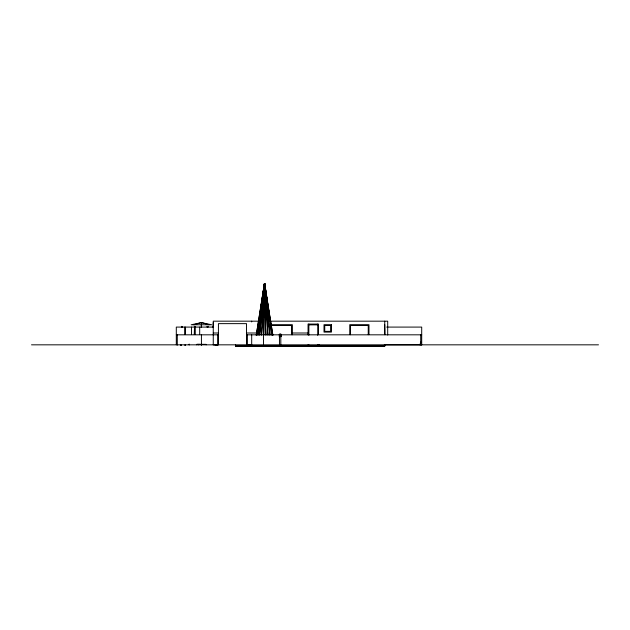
<?xml version="1.0" encoding="UTF-8"?>
<svg xmlns="http://www.w3.org/2000/svg" width="630" height="630" viewBox="0 0 630 630"><rect width="100%" height="100%" fill="white"/><g stroke="black" fill="none" stroke-linecap="round" stroke-linejoin="round"><path stroke-width="0.94" d="M281.193 334.979L281.193 335.349M281.193 336.562L281.193 335.924M281.193 335.105L281.193 335.475M272.806 335.105L264.718 283.571L269.837 335.105L264.639 283.571L263.71 335.105L264.521 283.571L263.324 292.32L264.427 283.571L272.892 335.255M264.474 285.516L264.561 283.571L264.71 285.516M264.167 288.43L264.482 283.571L258.087 335.105L264.427 283.571L256.229 335.255M264.395 285.516L264.521 283.571L263.97 288.43M279.287 334.853L279.31 334.601A0.953 0.953 0 0 1 281.153 334.491L281.153 336.625L279.287 336.625L279.287 334.735M262.175 301.069L262.426 299.124L262.19 301.069M256.938 335.105L264.427 283.571L256.315 335.105M258.347 324.411L258.639 322.466M258.922 320.52L259.221 318.575M259.505 316.63L264.427 283.571M198.993 344.319L197.962 344.421M419.982 344.83L420.714 342.09M181.471 327.088L181.716 326.348L182.456 327.088M194.284 334.561L194.528 326.348L195.268 326.6L195.268 334.561M207.097 327.088L207.341 326.348L208.081 327.088M193.796 324.773L201.34 322.615L211.696 324.773L191.158 324.773L201.427 322.615M184.905 345.035L185.417 344.893M184.968 345.272L185.488 345.13M421.305 344.854L421.706 344.83L421.706 327.088L386.67 327.088M215.027 344.909L217.689 344.909L217.689 334.821M258.544 321.174L213.255 321.174L213.255 344.909L218.397 344.909L218.429 323.639L246.519 323.639L246.519 346.429M270.183 321.174L387.702 321.174L387.702 335.034M213.255 322.654L213.066 327.206M270.435 324.702L292.344 324.702L292.344 334.75M384.741 324.702L384.93 334.727M308.857 324.867L317.725 324.867M271.278 325.442L291.603 325.442L291.603 334.727M181.471 326.6L182.456 326.6M194.284 326.6L195.268 326.6M207.097 326.6L208.081 326.6M213.594 327.088L176.298 327.088L176.298 344.83M213.255 333.002L218.429 333.002M246.519 333.002L257.056 333.002M292.344 333.002L308.054 333.002M176.298 334.821L218.397 334.821M421.706 334.821L246.629 334.821L246.629 344.909L251.693 344.909M31.5 344.83L598.5 344.83M384.308 344.854L421.706 344.854M235.549 345.618L384.741 345.618M235.549 345.799L384.741 345.799M235.549 345.894L384.741 345.894M180.715 344.933L181.243 345.075M180.684 345.13L181.212 345.272M209.058 324.773L201.513 322.615L201.545 327.474M197.639 344.264L197.662 344.374A0.803 0.512 0 0 0 199.237 344.248M265.096 288.43L264.671 283.571L272.365 335.105M265.269 288.43L264.695 283.571L267.805 304.959M268.096 306.904L268.372 308.85M268.663 310.795L268.931 312.74M269.364 315.661L269.64 317.599M264.695 283.571L271.325 335.105M265.537 290.375L265.876 293.296M266.136 295.242L266.372 297.179M264.6 283.571L265.892 335.105L264.561 283.571L267.97 335.105L264.639 283.571L264.592 285.516M420.714 334.821L420.714 344.83M384.741 321.174L384.741 334.42M384.741 344.83L384.741 346.429L235.549 346.429L235.549 344.83M368.975 334.38L368.975 324.702L349.752 324.702L349.752 334.38M368.235 334.727L368.235 325.442L350.493 325.442L350.493 334.727M319.308 344.83L319.308 346.429M318.528 334.451L318.528 324.072L308.054 324.072L308.054 334.821M318.528 344.83L318.528 346.429M317.725 324.072L317.725 335.31M317.725 344.799L317.725 346.429M308.857 324.072L308.857 335.31M308.857 344.799L308.857 346.429M308.054 344.83L308.054 346.429M280.815 334.585L280.815 344.83M279.452 336.625L279.452 344.83M263.521 334.821L263.521 344.909M251.693 321.174L251.693 321.914M251.693 334.821L251.693 346.429M247.299 334.821L247.299 344.909M206.105 344.83L206.12 344.334L196.733 344.334L196.749 344.83M201.671 344.334L201.671 344.83M201.427 334.821L201.427 344.909M201.309 324.592L201.309 327.474M201.301 344.334L201.301 344.83M201.183 344.216L201.183 344.83M199.694 327.088L199.694 334.561M191.473 327.088L191.473 334.561M189.354 344.216L189.354 344.83M188.976 344.216L188.984 344.83M185.417 327.088L185.417 334.561M184.692 327.088L184.692 334.561M177.282 334.821L177.282 345.161M264.482 283.571L261.584 335.105L264.521 283.571L259.662 335.105L264.482 283.571M263.049 294.265L262.805 296.21L263.072 294.265M331.404 324.702L324.009 324.702L324.009 332.097L331.404 332.097L331.404 324.702M330.663 325.442L324.749 325.442L324.749 331.356L330.663 331.356L330.663 325.442"/></g></svg>
